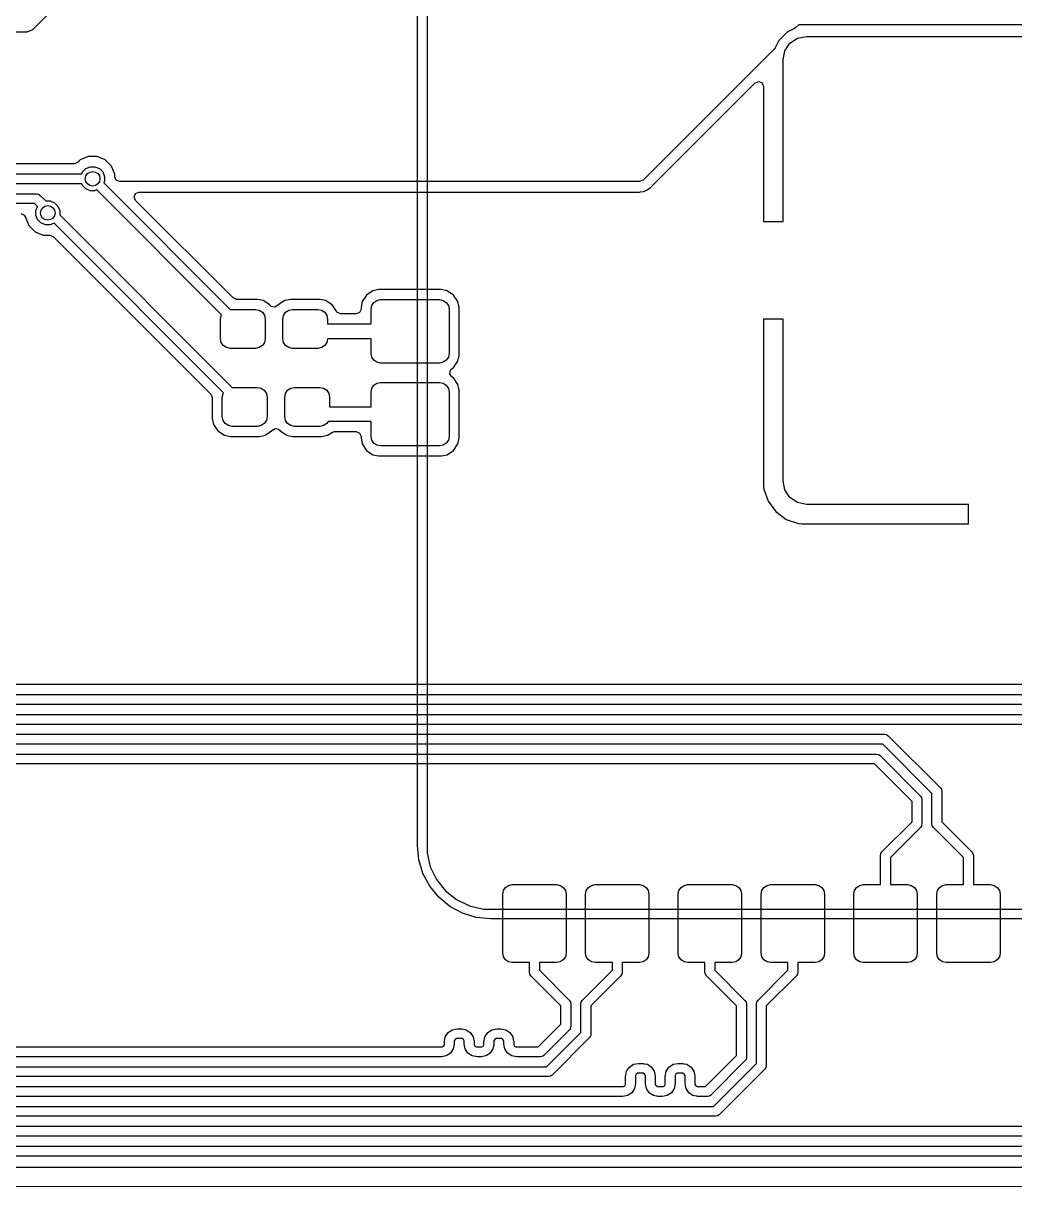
# Model space of a CAD drawing. Extents: x 92.1 to 184.9, y -117.4 to -66.6.
# Drawn here: x 149.61 to 159.77, y -115.8 to -103.87 of the extents above; entities that cross this region are included whole.
import ezdxf

# ---------------------------------------------------------------- set-up
doc = ezdxf.new("R2010")
doc.units = 0
doc.layers.add('BLACK', color=7, linetype='CONTINUOUS')

msp = doc.modelspace()

# ---------------------------------------------------------------- linework, layer by layer
at = {"layer": 'BLACK', "linetype": 'CONTINUOUS'}
for p, q in [((153.65, -112.3), (153.65, -100.5)), ((153.75, -100.5), (153.75, -112.3)), ((149.706838, -103.929961), (150.412563, -103.224233)), ((149.650493, -103.9533), (149.690333, -103.936796)), ((149.690333, -103.936796), (149.690335, -103.936796)), ((149.690335, -103.936795), (149.706838, -103.929961)), ((149.690335, -103.936796), (149.690335, -103.936795)), ((157.515664, -103.92007), (157.44052, -103.955111)), ((157.529886, -103.910112), (157.515664, -103.92007)), ((157.56, -103.88), (157.529886, -103.910112)), ((164.27, -103.88), (157.56, -103.88)), ((137.009509, -103.9533), (149.650491, -103.9533)), ((149.650491, -103.9533), (149.650493, -103.9533)), ((157.355111, -104.04052), (157.320069, -104.115666)), ((157.355114, -104.040516), (157.355111, -104.04052)), ((157.440516, -103.955114), (157.355114, -104.040516)), ((157.44052, -103.955111), (157.440516, -103.955114)), ((157.470294, -104.070294), (157.548156, -104.018269)), ((157.548156, -104.018269), (157.64, -104)), ((157.64, -104), (161.96, -104)), ((157.310109, -104.129889), (155.964645, -105.475355)), ((157.320069, -104.115666), (157.310109, -104.129889)), ((157.4, -104.24), (157.418269, -104.148156)), ((157.418269, -104.148156), (157.470294, -104.070294)), ((157.4, -105.9), (157.4, -104.24)), ((156.040659, -105.551369), (157.114645, -104.47738)), ((157.114645, -104.47738), (157.15, -104.462736)), ((157.15, -104.462736), (157.185355, -104.477381)), ((157.185355, -104.477381), (157.2, -104.512736)), ((157.2, -104.512736), (157.2, -105.9)), ((150.274746, -105.2325), (150.191134, -105.267134)), ((150.274747, -105.2325), (150.274746, -105.2325)), ((150.365253, -105.2325), (150.274747, -105.2325)), ((150.448868, -105.267135), (150.365253, -105.2325)), ((150.130857, -105.3067), (135.770493, -105.3067)), ((150.166212, -105.292055), (150.130857, -105.3067)), ((150.191128, -105.267138), (150.166212, -105.292055)), ((150.191134, -105.267134), (150.191128, -105.267138)), ((150.216066, -105.390554), (150.250554, -105.356066)), ((150.250554, -105.356066), (150.295614, -105.337402)), ((150.295614, -105.337402), (150.344386, -105.337402)), ((150.344386, -105.337402), (150.389446, -105.356066)), ((150.389446, -105.356066), (150.423934, -105.390554)), ((150.512865, -105.331132), (150.448868, -105.267135)), ((150.5475, -105.414747), (150.512865, -105.331132)), ((135.74, -105.4092), (150.208343, -105.4092)), ((150.208343, -105.4092), (150.216066, -105.390554)), ((150.423934, -105.390554), (150.442598, -105.435614)), ((150.442598, -105.484386), (150.434874, -105.503032)), ((150.442598, -105.435614), (150.442598, -105.484386)), ((150.5475, -105.414749), (150.5475, -105.414747)), ((150.5475, -105.44), (150.5475, -105.414749)), ((150.562145, -105.475355), (150.5475, -105.44)), ((150.5975, -105.49), (150.562145, -105.475355)), ((155.964645, -105.475355), (155.92929, -105.49)), ((150.208343, -105.5108), (135.761042, -105.5108)), ((150.216066, -105.529446), (150.208343, -105.5108)), ((150.250554, -105.563934), (150.216066, -105.529446)), ((150.295614, -105.582598), (150.250554, -105.563934)), ((150.344386, -105.582598), (150.295614, -105.582598)), ((150.363032, -105.574874), (150.344386, -105.582598)), ((151.642529, -106.854371), (150.363032, -105.574874)), ((150.434874, -105.503032), (151.731842, -106.8)), ((155.92929, -105.49), (150.5975, -105.49)), ((150.759654, -105.612145), (150.795009, -105.5975)), ((150.795009, -105.5975), (155.929289, -105.5975)), ((155.929289, -105.5975), (155.92929, -105.5975)), ((155.92929, -105.5975), (155.929292, -105.597499)), ((155.929292, -105.597499), (155.929296, -105.597499)), ((155.929296, -105.597499), (155.939365, -105.595495)), ((155.939365, -105.595495), (155.97043, -105.589317)), ((155.97043, -105.589317), (156.005785, -105.574672)), ((156.005785, -105.574672), (156.040659, -105.551369)), ((135.97, -105.6134), (149.7442, -105.6134)), ((149.723158, -105.715), (135.991042, -105.715)), ((149.753912, -105.745754), (149.723158, -105.715)), ((149.7442, -105.6134), (149.76364, -105.617267)), ((149.76364, -105.617267), (149.780121, -105.628279)), ((149.780121, -105.628279), (149.839244, -105.687402)), ((149.839244, -105.687402), (149.884386, -105.687402)), ((149.884386, -105.687402), (149.929446, -105.706066)), ((149.929446, -105.706066), (149.963934, -105.740554)), ((150.745009, -105.6475), (150.759654, -105.612145)), ((150.759654, -105.682855), (150.745009, -105.6475)), ((151.759654, -106.682855), (150.759654, -105.682855)), ((149.583957, -105.8175), (149.619312, -105.832145)), ((149.619312, -105.832145), (149.629482, -105.851173)), ((149.737402, -105.785614), (149.753912, -105.745754)), ((149.737402, -105.834386), (149.737402, -105.785614)), ((149.756066, -105.879446), (149.737402, -105.834386)), ((149.963934, -105.740554), (149.982598, -105.785614)), ((149.982598, -105.785614), (149.982598, -105.830756)), ((149.982598, -105.830756), (151.751842, -107.6)), ((149.629482, -105.851173), (149.630616, -105.850704)), ((149.630616, -105.850704), (149.6325, -105.855252)), ((149.6325, -105.855252), (149.6325, -105.855253)), ((149.6325, -105.855253), (149.667135, -105.938868)), ((149.667135, -105.938868), (149.731132, -106.002865)), ((149.790554, -105.913934), (149.756066, -105.879446)), ((149.835614, -105.932598), (149.790554, -105.913934)), ((149.884386, -105.932598), (149.835614, -105.932598)), ((149.924245, -105.916087), (149.884386, -105.932598)), ((151.662529, -107.654371), (149.924245, -105.916087)), ((157.2, -105.9), (157.4, -105.9)), ((149.731132, -106.002865), (149.814747, -106.0375)), ((149.814747, -106.0375), (149.879991, -106.0375)), ((149.879991, -106.0375), (149.915346, -106.052145)), ((149.915346, -106.052145), (151.532855, -107.669654)), ((153.128307, -106.653307), (153.084103, -106.719464)), ((153.194464, -106.609103), (153.128307, -106.653307)), ((153.194468, -106.609102), (153.194464, -106.609103)), ((153.252797, -106.5975), (153.194468, -106.609102)), ((153.252802, -106.5975), (153.252797, -106.5975)), ((153.897198, -106.5975), (153.252802, -106.5975)), ((153.897202, -106.5975), (153.897198, -106.5975)), ((153.955531, -106.609102), (153.897202, -106.5975)), ((153.955535, -106.609103), (153.955531, -106.609102)), ((154.021692, -106.653307), (153.955535, -106.609103)), ((154.065896, -106.719464), (154.021692, -106.653307)), ((151.731842, -106.8), (151.99, -106.8)), ((151.795009, -106.6975), (151.759654, -106.682855)), ((152.009944, -106.6975), (151.795009, -106.6975)), ((151.99, -106.8), (152.028268, -106.807612)), ((152.009952, -106.6975), (152.009944, -106.6975)), ((152.069007, -106.709247), (152.009952, -106.6975)), ((152.06901, -106.709248), (152.069007, -106.709247)), ((152.069012, -106.709249), (152.06901, -106.709248)), ((152.135994, -106.754006), (152.069012, -106.709249)), ((152.138428, -106.757649), (152.135994, -106.754006)), ((152.152219, -106.77144), (152.138428, -106.757649)), ((152.189752, -106.778908), (152.152219, -106.77144)), ((152.221572, -106.757649), (152.189752, -106.778908)), ((152.224006, -106.754006), (152.221572, -106.757649)), ((152.290988, -106.709249), (152.224006, -106.754006)), ((152.290992, -106.709247), (152.290988, -106.709249)), ((152.350047, -106.6975), (152.290992, -106.709247)), ((152.331732, -106.807612), (152.37, -106.8)), ((152.350056, -106.6975), (152.350047, -106.6975)), ((152.649944, -106.6975), (152.350056, -106.6975)), ((152.37, -106.8), (152.63, -106.8)), ((152.63, -106.8), (152.668268, -106.807612)), ((152.649952, -106.6975), (152.649944, -106.6975)), ((152.709007, -106.709247), (152.649952, -106.6975)), ((152.70901, -106.709248), (152.709007, -106.709247)), ((152.709012, -106.709249), (152.70901, -106.709248)), ((152.775994, -106.754006), (152.709012, -106.709249)), ((152.82, -106.819864), (152.775994, -106.754006)), ((153.0725, -106.7963), (153.057855, -106.831655)), ((153.084102, -106.719468), (153.0725, -106.777797)), ((153.0725, -106.777797), (153.0725, -106.7963)), ((153.084103, -106.719464), (153.084102, -106.719468)), ((153.175, -106.7975), (153.182422, -106.760188)), ((153.175, -106.9488), (153.175, -106.7975)), ((153.182422, -106.760188), (153.203557, -106.728557)), ((153.203557, -106.728557), (153.235188, -106.707422)), ((153.235188, -106.707422), (153.2725, -106.7)), ((153.2725, -106.7), (153.8775, -106.7)), ((153.8775, -106.7), (153.914812, -106.707422)), ((153.914812, -106.707422), (153.946443, -106.728557)), ((153.946443, -106.728557), (153.967578, -106.760188)), ((153.967578, -106.760188), (153.975, -106.7975)), ((153.975, -106.7975), (153.975, -107.2525)), ((154.065897, -106.719468), (154.065896, -106.719464)), ((154.072767, -106.754006), (154.065897, -106.719468)), ((154.0775, -106.777802), (154.072767, -106.754006)), ((154.0775, -107.272198), (154.0775, -106.777802)), ((151.63, -106.9), (151.637612, -106.861732)), ((151.63, -107.1), (151.63, -106.9)), ((151.637612, -106.861732), (151.642529, -106.854371)), ((152.028268, -106.807612), (152.060711, -106.829289)), ((152.060711, -106.829289), (152.082388, -106.861732)), ((152.082388, -106.861732), (152.09, -106.9)), ((152.09, -106.9), (152.09, -107.1)), ((152.27, -106.9), (152.277612, -106.861732)), ((152.27, -107.1), (152.27, -106.9)), ((152.277612, -106.861732), (152.299289, -106.829289)), ((152.299289, -106.829289), (152.331732, -106.807612)), ((152.668268, -106.807612), (152.700711, -106.829289)), ((152.700711, -106.829289), (152.722388, -106.861732)), ((152.722388, -106.861732), (152.73, -106.9)), ((152.73, -106.9), (152.73, -106.9488)), ((152.822816, -106.824079), (152.82, -106.819864)), ((152.829034, -106.831655), (152.822816, -106.824079)), ((152.864389, -106.8463), (152.829034, -106.831655)), ((153.0225, -106.8463), (152.864389, -106.8463)), ((153.057855, -106.831655), (153.0225, -106.8463)), ((157.4, -106.9), (157.200001, -106.9)), ((157.200001, -106.9), (157.200001, -108.613008)), ((157.4, -108.56), (157.4, -106.9)), ((152.73, -106.9488), (153.175, -106.9488)), ((151.637612, -107.138268), (151.63, -107.1)), ((151.659289, -107.170711), (151.637612, -107.138268)), ((152.082388, -107.138268), (152.060711, -107.170711)), ((152.09, -107.1), (152.082388, -107.138268)), ((152.277612, -107.138268), (152.27, -107.1)), ((152.299289, -107.170711), (152.277612, -107.138268)), ((152.722388, -107.138268), (152.700711, -107.170711)), ((152.729761, -107.1012), (152.722388, -107.138268)), ((153.175, -107.1012), (152.729761, -107.1012)), ((153.175, -107.2525), (153.175, -107.1012)), ((151.691732, -107.192388), (151.659289, -107.170711)), ((151.73, -107.2), (151.691732, -107.192388)), ((151.99, -107.2), (151.73, -107.2)), ((152.028268, -107.192388), (151.99, -107.2)), ((152.060711, -107.170711), (152.028268, -107.192388)), ((152.331732, -107.192388), (152.299289, -107.170711)), ((152.37, -107.2), (152.331732, -107.192388)), ((152.63, -107.2), (152.37, -107.2)), ((152.668268, -107.192388), (152.63, -107.2)), ((152.700711, -107.170711), (152.668268, -107.192388)), ((153.182422, -107.289812), (153.175, -107.2525)), ((153.975, -107.2525), (153.967578, -107.289812)), ((154.065896, -107.330536), (154.0775, -107.272198)), ((153.203557, -107.321443), (153.182422, -107.289812)), ((153.235188, -107.342578), (153.203557, -107.321443)), ((153.2725, -107.35), (153.235188, -107.342578)), ((153.8775, -107.35), (153.2725, -107.35)), ((153.914812, -107.342578), (153.8775, -107.35)), ((153.946443, -107.321443), (153.914812, -107.342578)), ((153.967578, -107.289812), (153.946443, -107.321443)), ((154.004128, -107.408427), (154.021692, -107.396692)), ((154.021692, -107.396692), (154.065896, -107.330536)), ((153.982869, -107.459756), (153.990334, -107.422222)), ((154.004129, -107.491573), (153.982869, -107.459756)), ((153.990334, -107.422222), (154.004128, -107.408427)), ((154.015089, -107.498896), (154.004129, -107.491573)), ((154.021692, -107.503308), (154.015089, -107.498896)), ((154.065896, -107.569464), (154.021692, -107.503308)), ((151.751842, -107.6), (152.01, -107.6)), ((152.01, -107.6), (152.048268, -107.607612)), ((152.048268, -107.607612), (152.080711, -107.629289)), ((152.080711, -107.629289), (152.102388, -107.661732)), ((152.297612, -107.661732), (152.319289, -107.629289)), ((152.319289, -107.629289), (152.351732, -107.607612)), ((152.351732, -107.607612), (152.39, -107.6)), ((152.39, -107.6), (152.65, -107.6)), ((152.65, -107.6), (152.688268, -107.607612)), ((152.688268, -107.607612), (152.720711, -107.629289)), ((152.720711, -107.629289), (152.742388, -107.661732)), ((153.175, -107.6475), (153.182422, -107.610188)), ((153.182422, -107.610188), (153.203557, -107.578557)), ((153.203557, -107.578557), (153.235188, -107.557422)), ((153.235188, -107.557422), (153.2725, -107.55)), ((153.2725, -107.55), (153.8775, -107.55)), ((153.8775, -107.55), (153.914812, -107.557422)), ((153.914812, -107.557422), (153.946443, -107.578557)), ((153.946443, -107.578557), (153.967578, -107.610188)), ((153.967578, -107.610188), (153.975, -107.6475)), ((154.065897, -107.569468), (154.065896, -107.569464)), ((154.075921, -107.619864), (154.065897, -107.569468)), ((154.0775, -107.627802), (154.075921, -107.619864)), ((154.0775, -108.122198), (154.0775, -107.627802)), ((151.532855, -107.669654), (151.5475, -107.705009)), ((151.5475, -107.705009), (151.5475, -107.919952)), ((151.65, -107.7), (151.657612, -107.661732)), ((151.65, -107.9), (151.65, -107.7)), ((151.657612, -107.661732), (151.662529, -107.654371)), ((152.102388, -107.661732), (152.11, -107.7)), ((152.11, -107.7), (152.11, -107.9)), ((152.29, -107.7), (152.297612, -107.661732)), ((152.29, -107.9), (152.29, -107.7)), ((152.742388, -107.661732), (152.75, -107.7)), ((152.75, -107.7), (152.75, -107.7988)), ((153.175, -107.7988), (153.175, -107.6475)), ((153.975, -107.6475), (153.975, -108.1025)), ((152.75, -107.7988), (153.175, -107.7988)), ((151.5475, -107.919952), (151.559247, -107.979007)), ((151.559247, -107.979007), (151.559248, -107.97901)), ((151.559248, -107.97901), (151.559249, -107.979012)), ((151.559249, -107.979012), (151.604006, -108.045994)), ((151.657612, -107.938268), (151.65, -107.9)), ((151.679289, -107.970711), (151.657612, -107.938268)), ((151.711732, -107.992388), (151.679289, -107.970711)), ((151.75, -108), (151.711732, -107.992388)), ((152.048268, -107.992388), (152.01, -108)), ((152.080711, -107.970711), (152.048268, -107.992388)), ((152.102388, -107.938268), (152.080711, -107.970711)), ((152.11, -107.9), (152.102388, -107.938268)), ((152.297612, -107.938268), (152.29, -107.9)), ((152.319289, -107.970711), (152.297612, -107.938268)), ((152.351732, -107.992388), (152.319289, -107.970711)), ((152.39, -108), (152.351732, -107.992388)), ((152.688268, -107.992388), (152.65, -108)), ((152.720711, -107.970711), (152.688268, -107.992388)), ((152.733747, -107.9512), (152.720711, -107.970711)), ((153.175, -107.9512), (152.733747, -107.9512)), ((153.175, -108.1025), (153.175, -107.9512)), ((151.604006, -108.045994), (151.670988, -108.090751)), ((151.670988, -108.090751), (151.670991, -108.090751)), ((151.670991, -108.090751), (151.670992, -108.090752)), ((151.670992, -108.090752), (151.730047, -108.102499)), ((151.730047, -108.102499), (151.730054, -108.102499)), ((151.730054, -108.102499), (151.730056, -108.1025)), ((151.730056, -108.1025), (151.730057, -108.1025)), ((151.730057, -108.1025), (152.029943, -108.1025)), ((152.01, -108), (151.75, -108)), ((152.029943, -108.1025), (152.029944, -108.1025)), ((152.029944, -108.1025), (152.029945, -108.102499)), ((152.029945, -108.102499), (152.029952, -108.102499)), ((152.029952, -108.102499), (152.089007, -108.090752)), ((152.089007, -108.090752), (152.089007, -108.090751)), ((152.089007, -108.090751), (152.089012, -108.090751)), ((152.089012, -108.090751), (152.155994, -108.045994)), ((152.155994, -108.045994), (152.158426, -108.042355)), ((152.158426, -108.042355), (152.190244, -108.021093)), ((152.190244, -108.021093), (152.227777, -108.028558)), ((152.227777, -108.028558), (152.241574, -108.042355)), ((152.241574, -108.042355), (152.244002, -108.04599)), ((152.244002, -108.04599), (152.244004, -108.045991)), ((152.244004, -108.045991), (152.244006, -108.045994)), ((152.244006, -108.045994), (152.310988, -108.090751)), ((152.310988, -108.090751), (152.310991, -108.090751)), ((152.310991, -108.090751), (152.310992, -108.090752)), ((152.310992, -108.090752), (152.370047, -108.102499)), ((152.370047, -108.102499), (152.370054, -108.102499)), ((152.370054, -108.102499), (152.370056, -108.1025)), ((152.370056, -108.1025), (152.370057, -108.1025)), ((152.370057, -108.1025), (152.669943, -108.1025)), ((152.65, -108), (152.39, -108)), ((152.669943, -108.1025), (152.669944, -108.1025)), ((152.669944, -108.1025), (152.669945, -108.102499)), ((152.669945, -108.102499), (152.669952, -108.102499)), ((152.669952, -108.102499), (152.729007, -108.090752)), ((152.729007, -108.090752), (152.729007, -108.090751)), ((152.729007, -108.090751), (152.729012, -108.090751)), ((152.729012, -108.090751), (152.771849, -108.062126)), ((152.771849, -108.062126), (152.799628, -108.0537)), ((152.799628, -108.0537), (153.0225, -108.0537)), ((153.0225, -108.0537), (153.057855, -108.068345)), ((153.057855, -108.068345), (153.0725, -108.1037)), ((153.0725, -108.1037), (153.0725, -108.122202)), ((153.182422, -108.139812), (153.175, -108.1025)), ((153.975, -108.1025), (153.967578, -108.139812)), ((153.0725, -108.122202), (153.084102, -108.180531)), ((153.084102, -108.180531), (153.084103, -108.180535)), ((153.084103, -108.180535), (153.128307, -108.246692)), ((153.203557, -108.171443), (153.182422, -108.139812)), ((153.235188, -108.192578), (153.203557, -108.171443)), ((153.2725, -108.2), (153.235188, -108.192578)), ((153.8775, -108.2), (153.2725, -108.2)), ((153.914812, -108.192578), (153.8775, -108.2)), ((153.946443, -108.171443), (153.914812, -108.192578)), ((153.967578, -108.139812), (153.946443, -108.171443)), ((154.021692, -108.246692), (154.065896, -108.180536)), ((154.065896, -108.180536), (154.0775, -108.122198)), ((153.128307, -108.246692), (153.194464, -108.290896)), ((153.194464, -108.290896), (153.194468, -108.290897)), ((153.194468, -108.290897), (153.251281, -108.302197)), ((153.251281, -108.302197), (153.252802, -108.3025)), ((153.252802, -108.3025), (153.252808, -108.3025)), ((153.252808, -108.3025), (153.897192, -108.3025)), ((153.897192, -108.3025), (153.897198, -108.3025)), ((153.897198, -108.3025), (153.955536, -108.290896)), ((153.955536, -108.290896), (154.021692, -108.246692)), ((157.418269, -108.651844), (157.4, -108.56)), ((157.200001, -108.613008), (157.202786, -108.642723)), ((157.202786, -108.642723), (157.202787, -108.642726)), ((157.202787, -108.642726), (157.246593, -108.767918)), ((157.470294, -108.729706), (157.418269, -108.651844)), ((157.246593, -108.767918), (157.325358, -108.874641)), ((157.548156, -108.781731), (157.470294, -108.729706)), ((157.64, -108.8), (157.548156, -108.781731)), ((159.3, -108.8), (157.64, -108.8)), ((159.3, -108.999999), (159.3, -108.8)), ((157.325358, -108.874641), (157.432081, -108.953406)), ((157.432081, -108.953406), (157.557272, -108.997212)), ((157.557272, -108.997212), (157.557277, -108.997213)), ((157.557277, -108.997213), (157.586998, -108.999999)), ((157.586998, -108.999999), (159.3, -108.999999)), ((160.167591, -110.6487), (140.555065, -110.6487)), ((160.116056, -110.8528), (140.470856, -110.8528)), ((140.491898, -110.7512), (160.137098, -110.7512)), ((140.407728, -110.9544), (160.051516, -110.9544)), ((160.030474, -111.056), (140.386686, -111.056)), ((140.222598, -111.157599), (155.489999, -111.157599)), ((155.489999, -111.157599), (155.490004, -111.1576)), ((155.490004, -111.1576), (158.442084, -111.1576)), ((158.442084, -111.1576), (158.461524, -111.161467)), ((158.461524, -111.161467), (158.478005, -111.172479)), ((158.478005, -111.172479), (159.012521, -111.706995)), ((155.489995, -111.259199), (140.174199, -111.259199)), ((155.49, -111.2592), (155.489995, -111.259199)), ((158.421042, -111.2592), (155.49, -111.2592)), ((158.9258, -111.763958), (158.421042, -111.2592)), ((140.174199, -111.360801), (155.489995, -111.360801)), ((155.489995, -111.360801), (155.49, -111.3608)), ((155.49, -111.3608), (158.357916, -111.3608)), ((158.357916, -111.3608), (158.377356, -111.364667)), ((158.377356, -111.364667), (158.393837, -111.375679)), ((158.393837, -111.375679), (158.809321, -111.791163)), ((155.489999, -111.462401), (140.222598, -111.462401)), ((155.490004, -111.4624), (155.489999, -111.462401)), ((158.336874, -111.4624), (155.490004, -111.4624)), ((158.7226, -111.848126), (158.336874, -111.4624)), ((158.809321, -111.791163), (158.820333, -111.807643)), ((158.820333, -111.807643), (158.820333, -111.807644)), ((158.820333, -111.807644), (158.8242, -111.827084)), ((158.9258, -112.076599), (158.9258, -111.763958)), ((159.012521, -111.706995), (159.023533, -111.723476)), ((159.023533, -111.723476), (159.0274, -111.742916)), ((159.0274, -111.742916), (159.0274, -112.055557)), ((158.7226, -112.055557), (158.7226, -111.848126)), ((158.8242, -111.827084), (158.8242, -112.076599)), ((158.414079, -112.364078), (158.7226, -112.055557)), ((158.809321, -112.11252), (158.5008, -112.421041)), ((158.820333, -112.096039), (158.809321, -112.11252)), ((158.8242, -112.076599), (158.820333, -112.096039)), ((158.929667, -112.096039), (158.9258, -112.076599)), ((158.940679, -112.11252), (158.929667, -112.096039)), ((159.2492, -112.421041), (158.940679, -112.11252)), ((159.0274, -112.055557), (159.335921, -112.364078)), ((153.664411, -112.446318), (153.65, -112.3)), ((153.75, -112.3), (153.75, -112.373237)), ((153.75, -112.373237), (153.782594, -112.51604)), ((158.3992, -112.399999), (158.403067, -112.380559)), ((158.3992, -112.7), (158.3992, -112.399999)), ((158.403067, -112.380559), (158.403068, -112.380558)), ((158.403068, -112.380558), (158.414079, -112.364078)), ((159.335921, -112.364078), (159.346932, -112.380558)), ((159.346932, -112.380558), (159.346933, -112.380559)), ((159.346933, -112.380559), (159.3508, -112.399999)), ((159.3508, -112.399999), (159.3508, -112.7)), ((153.70709, -112.587013), (153.664411, -112.446318)), ((153.782594, -112.51604), (153.846147, -112.648009)), ((158.5008, -112.421041), (158.5008, -112.7)), ((159.2492, -112.7), (159.2492, -112.421041)), ((153.776398, -112.716678), (153.70709, -112.587013)), ((153.846147, -112.648009), (153.937472, -112.762528)), ((153.86967, -112.83033), (153.776398, -112.716678)), ((153.937472, -112.762528), (154.051991, -112.853853)), ((154.525, -112.7975), (154.532422, -112.760188)), ((154.532422, -112.760188), (154.553557, -112.728557)), ((154.553557, -112.728557), (154.585188, -112.707422)), ((154.585188, -112.707422), (154.6225, -112.7)), ((154.6225, -112.7), (155.0775, -112.7)), ((155.0775, -112.7), (155.114812, -112.707422)), ((155.114812, -112.707422), (155.146443, -112.728557)), ((155.146443, -112.728557), (155.167578, -112.760188)), ((155.167578, -112.760188), (155.175, -112.7975)), ((155.375, -112.7975), (155.382422, -112.760188)), ((155.382422, -112.760188), (155.403557, -112.728557)), ((155.403557, -112.728557), (155.435188, -112.707422)), ((155.435188, -112.707422), (155.4725, -112.7)), ((155.4725, -112.7), (155.9275, -112.7)), ((155.9275, -112.7), (155.964812, -112.707422)), ((155.964812, -112.707422), (155.996443, -112.728557)), ((155.996443, -112.728557), (156.017578, -112.760188)), ((156.017578, -112.760188), (156.025, -112.7975)), ((156.325, -112.7975), (156.332422, -112.760188)), ((156.332422, -112.760188), (156.353557, -112.728557)), ((156.353557, -112.728557), (156.385188, -112.707422)), ((156.385188, -112.707422), (156.4225, -112.7)), ((156.4225, -112.7), (156.8775, -112.7)), ((156.8775, -112.7), (156.914812, -112.707422)), ((156.914812, -112.707422), (156.946443, -112.728557)), ((156.946443, -112.728557), (156.967578, -112.760188)), ((156.967578, -112.760188), (156.975, -112.7975)), ((157.175, -112.7975), (157.182422, -112.760188)), ((157.182422, -112.760188), (157.203557, -112.728557)), ((157.203557, -112.728557), (157.235188, -112.707422)), ((157.235188, -112.707422), (157.2725, -112.7)), ((157.2725, -112.7), (157.7275, -112.7)), ((157.7275, -112.7), (157.764812, -112.707422)), ((157.764812, -112.707422), (157.796443, -112.728557)), ((157.796443, -112.728557), (157.817578, -112.760188)), ((157.817578, -112.760188), (157.825, -112.7975)), ((158.125, -112.7975), (158.132422, -112.760188)), ((158.132422, -112.760188), (158.153557, -112.728557)), ((158.153557, -112.728557), (158.185188, -112.707422)), ((158.185188, -112.707422), (158.2225, -112.7)), ((158.2225, -112.7), (158.3992, -112.7)), ((158.5008, -112.7), (158.6775, -112.7)), ((158.6775, -112.7), (158.714812, -112.707422)), ((158.714812, -112.707422), (158.746443, -112.728557)), ((158.746443, -112.728557), (158.767578, -112.760188)), ((158.767578, -112.760188), (158.775, -112.7975)), ((158.975, -112.7975), (158.982422, -112.760188)), ((158.982422, -112.760188), (159.003557, -112.728557)), ((159.003557, -112.728557), (159.035188, -112.707422)), ((159.035188, -112.707422), (159.0725, -112.7)), ((159.0725, -112.7), (159.2492, -112.7)), ((159.3508, -112.7), (159.5275, -112.7)), ((159.5275, -112.7), (159.564812, -112.707422)), ((159.564812, -112.707422), (159.596443, -112.728557)), ((159.596443, -112.728557), (159.617578, -112.760188)), ((159.617578, -112.760188), (159.625, -112.7975)), ((153.983322, -112.923602), (153.86967, -112.83033)), ((154.051991, -112.853853), (154.18396, -112.917406)), ((154.525, -113.4025), (154.525, -112.7975)), ((155.175, -112.7975), (155.175, -113.4025)), ((155.375, -113.4025), (155.375, -112.7975)), ((156.025, -112.7975), (156.025, -113.4025)), ((156.325, -113.4025), (156.325, -112.7975)), ((156.975, -112.7975), (156.975, -113.4025)), ((157.175, -113.4025), (157.175, -112.7975)), ((157.825, -112.7975), (157.825, -113.4025)), ((158.125, -113.4025), (158.125, -112.7975)), ((158.775, -112.7975), (158.775, -113.4025)), ((158.975, -113.4025), (158.975, -112.7975)), ((159.625, -112.7975), (159.625, -113.4025)), ((154.112987, -112.99291), (153.983322, -112.923602)), ((154.253682, -113.035589), (154.112987, -112.99291)), ((154.18396, -112.917406), (154.326763, -112.95)), ((154.326763, -112.95), (154.4, -112.95)), ((154.4, -112.95), (170.1, -112.95)), ((154.4, -113.05), (154.253682, -113.035589)), ((170.1, -113.05), (154.4, -113.05)), ((154.532422, -113.439812), (154.525, -113.4025)), ((154.553557, -113.471443), (154.532422, -113.439812)), ((154.585188, -113.492578), (154.553557, -113.471443)), ((155.146443, -113.471443), (155.114812, -113.492578)), ((155.167578, -113.439812), (155.146443, -113.471443)), ((155.175, -113.4025), (155.167578, -113.439812)), ((155.382422, -113.439812), (155.375, -113.4025)), ((155.403557, -113.471443), (155.382422, -113.439812)), ((155.435188, -113.492578), (155.403557, -113.471443)), ((155.996443, -113.471443), (155.964812, -113.492578)), ((156.017578, -113.439812), (155.996443, -113.471443)), ((156.025, -113.4025), (156.017578, -113.439812)), ((156.332422, -113.439812), (156.325, -113.4025)), ((156.353557, -113.471443), (156.332422, -113.439812)), ((156.385188, -113.492578), (156.353557, -113.471443)), ((156.946443, -113.471443), (156.914812, -113.492578)), ((156.967578, -113.439812), (156.946443, -113.471443)), ((156.975, -113.4025), (156.967578, -113.439812)), ((157.182422, -113.439812), (157.175, -113.4025)), ((157.203557, -113.471443), (157.182422, -113.439812)), ((157.235188, -113.492578), (157.203557, -113.471443)), ((157.796443, -113.471443), (157.764812, -113.492578)), ((157.817578, -113.439812), (157.796443, -113.471443)), ((157.825, -113.4025), (157.817578, -113.439812)), ((158.132422, -113.439812), (158.125, -113.4025)), ((158.153557, -113.471443), (158.132422, -113.439812)), ((158.185188, -113.492578), (158.153557, -113.471443)), ((158.746443, -113.471443), (158.714812, -113.492578)), ((158.767578, -113.439812), (158.746443, -113.471443)), ((158.775, -113.4025), (158.767578, -113.439812)), ((158.982422, -113.439812), (158.975, -113.4025)), ((159.003557, -113.471443), (158.982422, -113.439812)), ((159.035188, -113.492578), (159.003557, -113.471443)), ((159.596443, -113.471443), (159.564812, -113.492578)), ((159.617578, -113.439812), (159.596443, -113.471443)), ((159.625, -113.4025), (159.617578, -113.439812)), ((154.6225, -113.5), (154.585188, -113.492578)), ((154.7992, -113.5), (154.6225, -113.5)), ((154.7992, -113.600001), (154.7992, -113.5)), ((154.803067, -113.619441), (154.7992, -113.600001)), ((155.0775, -113.5), (154.9008, -113.5)), ((154.9008, -113.5), (154.9008, -113.578959)), ((154.9008, -113.578959), (155.209321, -113.88748)), ((155.114812, -113.492578), (155.0775, -113.5)), ((155.340679, -113.88748), (155.6492, -113.578959)), ((155.4725, -113.5), (155.435188, -113.492578)), ((155.6492, -113.5), (155.4725, -113.5)), ((155.6492, -113.578959), (155.6492, -113.5)), ((155.7508, -113.600001), (155.746933, -113.619441)), ((155.9275, -113.5), (155.7508, -113.5)), ((155.7508, -113.5), (155.7508, -113.600001)), ((155.964812, -113.492578), (155.9275, -113.5)), ((156.4225, -113.5), (156.385188, -113.492578)), ((156.5992, -113.5), (156.4225, -113.5)), ((156.5992, -113.600001), (156.5992, -113.5)), ((156.603067, -113.619441), (156.5992, -113.600001)), ((156.8775, -113.5), (156.7008, -113.5)), ((156.7008, -113.5), (156.7008, -113.578959)), ((156.7008, -113.578959), (157.009321, -113.88748)), ((156.914812, -113.492578), (156.8775, -113.5)), ((157.140679, -113.88748), (157.4492, -113.578959)), ((157.2725, -113.5), (157.235188, -113.492578)), ((157.4492, -113.5), (157.2725, -113.5)), ((157.4492, -113.578959), (157.4492, -113.5)), ((157.5508, -113.600001), (157.546933, -113.619441)), ((157.7275, -113.5), (157.5508, -113.5)), ((157.5508, -113.5), (157.5508, -113.600001)), ((157.764812, -113.492578), (157.7275, -113.5)), ((158.2225, -113.5), (158.185188, -113.492578)), ((158.6775, -113.5), (158.2225, -113.5)), ((158.714812, -113.492578), (158.6775, -113.5)), ((159.0725, -113.5), (159.035188, -113.492578)), ((159.5275, -113.5), (159.0725, -113.5)), ((159.564812, -113.492578), (159.5275, -113.5)), ((154.814079, -113.635922), (154.803067, -113.619441)), ((155.1226, -113.944443), (154.814079, -113.635922)), ((155.735921, -113.635922), (155.4274, -113.944443)), ((155.746933, -113.619441), (155.735921, -113.635922)), ((156.614079, -113.635922), (156.603067, -113.619441)), ((156.9226, -113.944443), (156.614079, -113.635922)), ((157.535921, -113.635922), (157.2274, -113.944443)), ((157.546933, -113.619441), (157.535921, -113.635922)), ((155.1226, -114.131874), (155.1226, -113.944443)), ((155.209321, -113.88748), (155.220333, -113.903961)), ((155.220333, -113.903961), (155.2242, -113.923401)), ((155.2242, -113.923401), (155.2242, -114.152916)), ((155.3258, -113.923401), (155.329667, -113.903961)), ((155.3258, -114.216042), (155.3258, -113.923401)), ((155.329667, -113.903961), (155.340679, -113.88748)), ((155.4274, -113.944443), (155.4274, -114.237084)), ((156.9226, -114.451874), (156.9226, -113.944443)), ((157.009321, -113.88748), (157.020333, -113.903961)), ((157.020333, -113.903961), (157.0242, -113.923401)), ((157.0242, -113.923401), (157.0242, -114.472916)), ((157.1258, -113.923401), (157.129667, -113.903961)), ((157.1258, -114.536042), (157.1258, -113.923401)), ((157.129667, -113.903961), (157.140679, -113.88748)), ((157.2274, -113.944443), (157.2274, -114.557084)), ((153.965247, -114.216899), (154.008086, -114.188253)), ((154.008086, -114.188253), (154.058625, -114.178174)), ((154.058625, -114.178174), (154.058625, -114.178219)), ((154.058625, -114.178219), (154.058636, -114.178222)), ((154.058636, -114.178222), (154.058654, -114.178219)), ((154.058654, -114.178219), (154.099294, -114.178219)), ((154.099294, -114.178219), (154.109355, -114.18022)), ((154.109355, -114.18022), (154.149838, -114.18827)), ((154.149838, -114.18827), (154.192691, -114.216901)), ((154.371636, -114.21691), (154.414479, -114.188256)), ((154.414479, -114.188256), (154.465025, -114.178174)), ((154.465025, -114.178174), (154.465025, -114.178238)), ((154.465025, -114.178238), (154.465036, -114.178241)), ((154.465036, -114.178241), (154.465054, -114.178238)), ((154.465054, -114.178238), (154.505694, -114.178238)), ((154.505694, -114.178238), (154.525038, -114.182086)), ((154.525038, -114.182086), (154.556238, -114.188291)), ((154.556238, -114.188291), (154.599089, -114.216925)), ((154.889674, -114.3648), (155.1226, -114.131874)), ((155.209321, -114.188837), (154.946637, -114.451521)), ((155.220333, -114.172357), (155.209321, -114.188837)), ((155.2242, -114.152916), (155.220333, -114.172356)), ((155.220333, -114.172356), (155.220333, -114.172357)), ((153.926574, -114.310298), (153.936625, -114.259754)), ((153.926574, -114.310299), (153.926574, -114.310298)), ((153.926574, -114.334307), (153.926574, -114.310299)), ((153.936625, -114.259754), (153.965247, -114.216899)), ((154.036347, -114.287959), (154.028173, -114.302123)), ((154.028173, -114.302123), (154.028173, -114.310298)), ((154.028173, -114.310298), (154.028174, -114.310299)), ((154.028174, -114.310299), (154.028174, -114.33432)), ((154.050506, -114.279778), (154.036347, -114.287959)), ((154.058428, -114.279774), (154.050506, -114.279778)), ((154.058654, -114.279819), (154.058428, -114.279774)), ((154.058683, -114.279819), (154.058654, -114.279819)), ((154.099294, -114.279819), (154.058683, -114.279819)), ((154.099296, -114.279818), (154.099294, -114.279819)), ((154.099298, -114.279819), (154.099296, -114.279818)), ((154.107465, -114.279819), (154.099298, -114.279819)), ((154.121613, -114.287986), (154.107465, -114.279819)), ((154.129781, -114.302132), (154.121613, -114.287986)), ((154.129774, -114.310299), (154.129781, -114.310263)), ((154.129774, -114.33432), (154.129774, -114.310299)), ((154.129781, -114.310263), (154.129781, -114.302132)), ((154.192691, -114.216901), (154.221326, -114.259751)), ((154.221326, -114.259751), (154.231381, -114.310298)), ((154.231381, -114.310298), (154.231374, -114.310298)), ((154.231374, -114.310298), (154.231374, -114.310299)), ((154.231374, -114.310299), (154.231374, -114.334308)), ((154.332974, -114.310318), (154.334604, -114.302123)), ((154.332974, -114.334307), (154.332974, -114.310318)), ((154.334604, -114.302123), (154.343016, -114.259775)), ((154.343016, -114.259775), (154.371636, -114.21691)), ((154.442745, -114.287962), (154.434572, -114.302129)), ((154.434572, -114.302129), (154.434574, -114.310307)), ((154.434574, -114.310307), (154.434572, -114.310311)), ((154.434572, -114.310311), (154.434574, -114.310318)), ((154.434574, -114.310318), (154.434574, -114.33432)), ((154.456905, -114.279778), (154.442745, -114.287962)), ((154.464733, -114.279774), (154.456905, -114.279778)), ((154.465054, -114.279838), (154.464733, -114.279774)), ((154.465083, -114.279838), (154.465054, -114.279838)), ((154.505694, -114.279838), (154.465083, -114.279838)), ((154.505696, -114.279837), (154.505694, -114.279838)), ((154.505698, -114.279838), (154.505696, -114.279837)), ((154.513862, -114.279837), (154.505698, -114.279838)), ((154.528002, -114.288002), (154.513862, -114.279837)), ((154.536164, -114.302143), (154.528002, -114.288002)), ((154.536162, -114.310307), (154.536164, -114.302143)), ((154.536174, -114.310307), (154.536162, -114.310307)), ((154.536175, -114.310311), (154.536174, -114.310307)), ((154.536174, -114.310318), (154.536175, -114.310311)), ((154.536174, -114.33432), (154.536174, -114.310318)), ((154.599089, -114.216925), (154.627717, -114.25978)), ((154.627717, -114.25978), (154.633894, -114.290865)), ((154.633894, -114.290865), (154.633907, -114.290878)), ((154.633907, -114.290878), (154.637774, -114.310318)), ((154.637774, -114.310318), (154.637774, -114.334308)), ((154.973842, -114.568), (155.3258, -114.216042)), ((155.412521, -114.273005), (155.030805, -114.654721)), ((155.423533, -114.256524), (155.412521, -114.273005)), ((155.4274, -114.237084), (155.423533, -114.256524)), ((142.469802, -114.3648), (150.31939, -114.3648)), ((150.31939, -114.3648), (153.855454, -114.3648)), ((153.855454, -114.3648), (153.896094, -114.3648)), ((153.896094, -114.3648), (153.896096, -114.3648)), ((153.896096, -114.3648), (153.896098, -114.3648)), ((153.896098, -114.3648), (153.896098, -114.364774)), ((153.896098, -114.364774), (153.904262, -114.364775)), ((153.904262, -114.364775), (153.918405, -114.356612)), ((153.918405, -114.356612), (153.926572, -114.342472)), ((153.926572, -114.342472), (153.926574, -114.334307)), ((153.989475, -114.427705), (153.946628, -114.456326)), ((154.01811, -114.384867), (153.989475, -114.427705)), ((154.024304, -114.353762), (154.01811, -114.384867)), ((154.024307, -114.35376), (154.024304, -114.353762)), ((154.026552, -114.342476), (154.024307, -114.35376)), ((154.028174, -114.334333), (154.026552, -114.342476)), ((154.028174, -114.33432), (154.028172, -114.334328)), ((154.028172, -114.334328), (154.028174, -114.334333)), ((154.129775, -114.334327), (154.129774, -114.33432)), ((154.129774, -114.334332), (154.129775, -114.334327)), ((154.129776, -114.334332), (154.129774, -114.334332)), ((154.133641, -114.35376), (154.129776, -114.334332)), ((154.133674, -114.353793), (154.133641, -114.35376)), ((154.139858, -114.384858), (154.133674, -114.353793)), ((154.168476, -114.427694), (154.139858, -114.384858)), ((154.211303, -114.456326), (154.168476, -114.427694)), ((154.231374, -114.334308), (154.2314, -114.334308)), ((154.2314, -114.334308), (154.231401, -114.342476)), ((154.231401, -114.342476), (154.239569, -114.356624)), ((154.239569, -114.356624), (154.253714, -114.364797)), ((154.253714, -114.364797), (154.261883, -114.3648)), ((154.261883, -114.3648), (154.302494, -114.3648)), ((154.302494, -114.3648), (154.302496, -114.3648)), ((154.302496, -114.3648), (154.302498, -114.3648)), ((154.302498, -114.3648), (154.302498, -114.364774)), ((154.302498, -114.364774), (154.310662, -114.364775)), ((154.310662, -114.364775), (154.324805, -114.356612)), ((154.324805, -114.356612), (154.332972, -114.342472)), ((154.332972, -114.342472), (154.332974, -114.334307)), ((154.395875, -114.427705), (154.353028, -114.456326)), ((154.42451, -114.384867), (154.395875, -114.427705)), ((154.430704, -114.353762), (154.42451, -114.384867)), ((154.430707, -114.35376), (154.430704, -114.353762)), ((154.432952, -114.342476), (154.430707, -114.35376)), ((154.434574, -114.334333), (154.432952, -114.342476)), ((154.434574, -114.33432), (154.434572, -114.334328)), ((154.434572, -114.334328), (154.434574, -114.334333)), ((154.536175, -114.334327), (154.536174, -114.33432)), ((154.536174, -114.334332), (154.536175, -114.334327)), ((154.536176, -114.334332), (154.536174, -114.334332)), ((154.540041, -114.35376), (154.536176, -114.334332)), ((154.540074, -114.353793), (154.540041, -114.35376)), ((154.546258, -114.384858), (154.540074, -114.353793)), ((154.574876, -114.427694), (154.546258, -114.384858)), ((154.617703, -114.456326), (154.574876, -114.427694)), ((154.637774, -114.334308), (154.6378, -114.334308)), ((154.6378, -114.334308), (154.637801, -114.342476)), ((154.637801, -114.342476), (154.645969, -114.356624)), ((154.645969, -114.356624), (154.660114, -114.364797)), ((154.660114, -114.364797), (154.668283, -114.3648)), ((154.668283, -114.3648), (154.889674, -114.3648)), ((150.31939, -114.4664), (142.44876, -114.4664)), ((153.855454, -114.4664), (150.31939, -114.4664)), ((153.89609, -114.4664), (153.855454, -114.4664)), ((153.896094, -114.4664), (153.89609, -114.4664)), ((153.915534, -114.462533), (153.896094, -114.4664)), ((153.915565, -114.462501), (153.915534, -114.462533)), ((153.946628, -114.456326), (153.915565, -114.462501)), ((154.242409, -114.462528), (154.211303, -114.456326)), ((154.242414, -114.462533), (154.242409, -114.462528)), ((154.249769, -114.463996), (154.242414, -114.462533)), ((154.261825, -114.4664), (154.249769, -114.463996)), ((154.261836, -114.466396), (154.261825, -114.4664)), ((154.261854, -114.4664), (154.261836, -114.466396)), ((154.30249, -114.4664), (154.261854, -114.4664)), ((154.302494, -114.4664), (154.30249, -114.4664)), ((154.321934, -114.462533), (154.302494, -114.4664)), ((154.321965, -114.462501), (154.321934, -114.462533)), ((154.353028, -114.456326), (154.321965, -114.462501)), ((154.648809, -114.462528), (154.617703, -114.456326)), ((154.648814, -114.462533), (154.648809, -114.462528)), ((154.656169, -114.463996), (154.648814, -114.462533)), ((154.668225, -114.4664), (154.656169, -114.463996)), ((154.668236, -114.466396), (154.668225, -114.4664)), ((154.668254, -114.4664), (154.668236, -114.466396)), ((154.910716, -114.4664), (154.668254, -114.4664)), ((154.930156, -114.462533), (154.910716, -114.4664)), ((154.946637, -114.451521), (154.930156, -114.462533)), ((155.823538, -114.571728), (155.86639, -114.543067)), ((155.86639, -114.543067), (155.916948, -114.532988)), ((155.916948, -114.532988), (155.916948, -114.533066)), ((155.916948, -114.533066), (155.916955, -114.533068)), ((155.916955, -114.533068), (155.916968, -114.533066)), ((155.916968, -114.533066), (155.957608, -114.533066)), ((155.957608, -114.533066), (155.957611, -114.533066)), ((155.957611, -114.533066), (155.957613, -114.533066)), ((155.957613, -114.533066), (155.96423, -114.534383)), ((155.96423, -114.534383), (155.977048, -114.536933)), ((155.977048, -114.536933), (155.97705, -114.536935)), ((155.97705, -114.536935), (156.008153, -114.543127)), ((156.008153, -114.543127), (156.050993, -114.571769)), ((156.229938, -114.571728), (156.27279, -114.543067)), ((156.27279, -114.543067), (156.323348, -114.532988)), ((156.323348, -114.532988), (156.323348, -114.533066)), ((156.323348, -114.533066), (156.323355, -114.533068)), ((156.323355, -114.533068), (156.323368, -114.533066)), ((156.323368, -114.533066), (156.364008, -114.533066)), ((156.364008, -114.533066), (156.364011, -114.533066)), ((156.364011, -114.533066), (156.364013, -114.533066)), ((156.364013, -114.533066), (156.37063, -114.534383)), ((156.37063, -114.534383), (156.383448, -114.536933)), ((156.383448, -114.536933), (156.38345, -114.536935)), ((156.38345, -114.536935), (156.414553, -114.543127)), ((156.414553, -114.543127), (156.457393, -114.571769)), ((156.603274, -114.7712), (156.9226, -114.451874)), ((157.009321, -114.508837), (156.660237, -114.857921)), ((156.687442, -114.9744), (157.1258, -114.536042)), ((157.020333, -114.492357), (157.009321, -114.508837)), ((157.0242, -114.472916), (157.020333, -114.492356)), ((157.020333, -114.492356), (157.020333, -114.492357)), ((157.2274, -114.557084), (157.223533, -114.576524)), ((154.994884, -114.6696), (142.364592, -114.6696)), ((142.385634, -114.568), (154.973842, -114.568)), ((155.014324, -114.665733), (154.994884, -114.6696)), ((155.030805, -114.654721), (155.014324, -114.665733)), ((155.784888, -114.665146), (155.786962, -114.654721)), ((155.784888, -114.740708), (155.784888, -114.665146)), ((155.786962, -114.654721), (155.794918, -114.614607)), ((155.794918, -114.614607), (155.823538, -114.571728)), ((155.894653, -114.642775), (155.886484, -114.656941)), ((155.886484, -114.656941), (155.886488, -114.665117)), ((155.886488, -114.665117), (155.886484, -114.665128)), ((155.886484, -114.665128), (155.886488, -114.665146)), ((155.886488, -114.665146), (155.886488, -114.74072)), ((155.908812, -114.634592), (155.894653, -114.642775)), ((155.916576, -114.634588), (155.908812, -114.634592)), ((155.916968, -114.634666), (155.916576, -114.634588)), ((155.916988, -114.634666), (155.916968, -114.634666)), ((155.957603, -114.634666), (155.916988, -114.634666)), ((155.96576, -114.634667), (155.957603, -114.634666)), ((155.979887, -114.642828), (155.96576, -114.634667)), ((155.988038, -114.65696), (155.979887, -114.642828)), ((155.988034, -114.665117), (155.988038, -114.65696)), ((155.988088, -114.665117), (155.988034, -114.665117)), ((155.988091, -114.665128), (155.988088, -114.665117)), ((155.988088, -114.665146), (155.988091, -114.665128)), ((155.988088, -114.74072), (155.988088, -114.665146)), ((156.050993, -114.571769), (156.079606, -114.614628)), ((156.079606, -114.614628), (156.085759, -114.645644)), ((156.085759, -114.645644), (156.085821, -114.645706)), ((156.085821, -114.645706), (156.089688, -114.665146)), ((156.089688, -114.665146), (156.089688, -114.740708)), ((156.191288, -114.665146), (156.193362, -114.654721)), ((156.191288, -114.740708), (156.191288, -114.665146)), ((156.193362, -114.654721), (156.201318, -114.614607)), ((156.201318, -114.614607), (156.229938, -114.571728)), ((156.301053, -114.642775), (156.292884, -114.656941)), ((156.292884, -114.656941), (156.292888, -114.665117)), ((156.292888, -114.665117), (156.292884, -114.665128)), ((156.292884, -114.665128), (156.292888, -114.665146)), ((156.292888, -114.665146), (156.292888, -114.74072)), ((156.315212, -114.634592), (156.301053, -114.642775)), ((156.322976, -114.634588), (156.315212, -114.634592)), ((156.323368, -114.634666), (156.322976, -114.634588)), ((156.323388, -114.634666), (156.323368, -114.634666)), ((156.364003, -114.634666), (156.323388, -114.634666)), ((156.37216, -114.634667), (156.364003, -114.634666)), ((156.386287, -114.642828), (156.37216, -114.634667)), ((156.394438, -114.65696), (156.386287, -114.642828)), ((156.394434, -114.665117), (156.394438, -114.65696)), ((156.394488, -114.665117), (156.394434, -114.665117)), ((156.394491, -114.665128), (156.394488, -114.665117)), ((156.394488, -114.665146), (156.394491, -114.665128)), ((156.394488, -114.74072), (156.394488, -114.665146)), ((156.457393, -114.571769), (156.486006, -114.614628)), ((156.486006, -114.614628), (156.492159, -114.645644)), ((156.492159, -114.645644), (156.492221, -114.645706)), ((156.492221, -114.645706), (156.496088, -114.665146)), ((156.496088, -114.665146), (156.496088, -114.740708)), ((157.212521, -114.593005), (156.744405, -115.061121)), ((157.223533, -114.576524), (157.212521, -114.593005)), ((142.301464, -114.7712), (155.541341, -114.7712)), ((155.541341, -114.7712), (155.713768, -114.7712)), ((155.713768, -114.7712), (155.754403, -114.7712)), ((155.754403, -114.7712), (155.754403, -114.771188)), ((155.754403, -114.771188), (155.762571, -114.771188)), ((155.762571, -114.771188), (155.776717, -114.763021)), ((155.776717, -114.763021), (155.784887, -114.748875)), ((155.784887, -114.748875), (155.784888, -114.740708)), ((155.876425, -114.791267), (155.847793, -114.834107)), ((155.882618, -114.760162), (155.876425, -114.791267)), ((155.882621, -114.76016), (155.882618, -114.760162)), ((155.884219, -114.752122), (155.882621, -114.76016)), ((155.886488, -114.740732), (155.884219, -114.752122)), ((155.886488, -114.74072), (155.886486, -114.740727)), ((155.886486, -114.740727), (155.886488, -114.740732)), ((155.988089, -114.740727), (155.988088, -114.74072)), ((155.988088, -114.740732), (155.988089, -114.740727)), ((155.98809, -114.740732), (155.988088, -114.740732)), ((155.991955, -114.76016), (155.98809, -114.740732)), ((155.991971, -114.760176), (155.991955, -114.76016)), ((155.99816, -114.791263), (155.991971, -114.760176)), ((156.026784, -114.834102), (155.99816, -114.791263)), ((156.089688, -114.740708), (156.0897, -114.740708)), ((156.0897, -114.740708), (156.089701, -114.748877)), ((156.089701, -114.748877), (156.097871, -114.763026)), ((156.097871, -114.763026), (156.112019, -114.771198)), ((156.112019, -114.771198), (156.120188, -114.7712)), ((156.120188, -114.7712), (156.160803, -114.7712)), ((156.160803, -114.7712), (156.160803, -114.771188)), ((156.160803, -114.771188), (156.168971, -114.771188)), ((156.168971, -114.771188), (156.183117, -114.763021)), ((156.183117, -114.763021), (156.191287, -114.748875)), ((156.191287, -114.748875), (156.191288, -114.740708)), ((156.282825, -114.791267), (156.254193, -114.834107)), ((156.289018, -114.760162), (156.282825, -114.791267)), ((156.289021, -114.76016), (156.289018, -114.760162)), ((156.290619, -114.752122), (156.289021, -114.76016)), ((156.292888, -114.740732), (156.290619, -114.752122)), ((156.292888, -114.74072), (156.292886, -114.740727)), ((156.292886, -114.740727), (156.292888, -114.740732)), ((156.394489, -114.740727), (156.394488, -114.74072)), ((156.394488, -114.740732), (156.394489, -114.740727)), ((156.39449, -114.740732), (156.394488, -114.740732)), ((156.398355, -114.76016), (156.39449, -114.740732)), ((156.398371, -114.760176), (156.398355, -114.76016)), ((156.40456, -114.791263), (156.398371, -114.760176)), ((156.433184, -114.834102), (156.40456, -114.791263)), ((156.496088, -114.740708), (156.4961, -114.740708)), ((156.4961, -114.740708), (156.496101, -114.748877)), ((156.496101, -114.748877), (156.504271, -114.763026)), ((156.504271, -114.763026), (156.518419, -114.771198)), ((156.518419, -114.771198), (156.526588, -114.7712)), ((156.526588, -114.7712), (156.603274, -114.7712)), ((155.541341, -114.8728), (142.280422, -114.8728)), ((155.713768, -114.8728), (155.541341, -114.8728)), ((155.754408, -114.8728), (155.713768, -114.8728)), ((155.754411, -114.872799), (155.754408, -114.8728)), ((155.754413, -114.8728), (155.754411, -114.872799)), ((155.773848, -114.868933), (155.754413, -114.872799)), ((155.754413, -114.872799), (155.754413, -114.8728)), ((155.773862, -114.868918), (155.773848, -114.868933)), ((155.804949, -114.862733), (155.773862, -114.868918)), ((155.847793, -114.834107), (155.804949, -114.862733)), ((156.069619, -114.862733), (156.026784, -114.834102)), ((156.100725, -114.86893), (156.069619, -114.862733)), ((156.100728, -114.868933), (156.100725, -114.86893)), ((156.107411, -114.870262), (156.100728, -114.868933)), ((156.120148, -114.8728), (156.107411, -114.870262)), ((156.120155, -114.872797), (156.120148, -114.8728)), ((156.120168, -114.8728), (156.120155, -114.872797)), ((156.160808, -114.8728), (156.120168, -114.8728)), ((156.160811, -114.872799), (156.160808, -114.8728)), ((156.160813, -114.8728), (156.160811, -114.872799)), ((156.180248, -114.868933), (156.160813, -114.872799)), ((156.160813, -114.872799), (156.160813, -114.8728)), ((156.180262, -114.868918), (156.180248, -114.868933)), ((156.211349, -114.862733), (156.180262, -114.868918)), ((156.254193, -114.834107), (156.211349, -114.862733)), ((156.476019, -114.862733), (156.433184, -114.834102)), ((156.507125, -114.86893), (156.476019, -114.862733)), ((156.507128, -114.868933), (156.507125, -114.86893)), ((156.513811, -114.870262), (156.507128, -114.868933)), ((156.526548, -114.8728), (156.513811, -114.870262)), ((156.526555, -114.872797), (156.526548, -114.8728)), ((156.526568, -114.8728), (156.526555, -114.872797)), ((156.624316, -114.8728), (156.526568, -114.8728)), ((156.643756, -114.868933), (156.624316, -114.8728)), ((156.660237, -114.857921), (156.643756, -114.868933)), ((142.217296, -114.9744), (156.687442, -114.9744)), ((156.708484, -115.076), (142.196254, -115.076)), ((156.727924, -115.072133), (156.708484, -115.076)), ((156.744405, -115.061121), (156.727924, -115.072133)), ((142.133126, -115.1776), (157.547527, -115.1776)), ((157.547527, -115.1776), (160.831148, -115.1776)), ((142.048544, -115.3818), (162.191456, -115.3818)), ((157.547527, -115.2792), (142.112084, -115.2792)), ((160.831148, -115.2792), (157.547527, -115.2792)), ((162.212498, -115.4834), (142.027502, -115.4834)), ((107.166622, -115.595553), (163.116802, -115.59857)), ((163.123782, -115.798571), (107.163293, -115.795553))]:
    msp.add_line(p, q, dxfattribs=at)
at = {"layer": 'BLACK'}
for centre in [(150.32, -105.46), (149.86, -105.81)]:
    msp.add_circle(centre, 0.075, dxfattribs=at)

doc.saveas('drawing.dxf')
